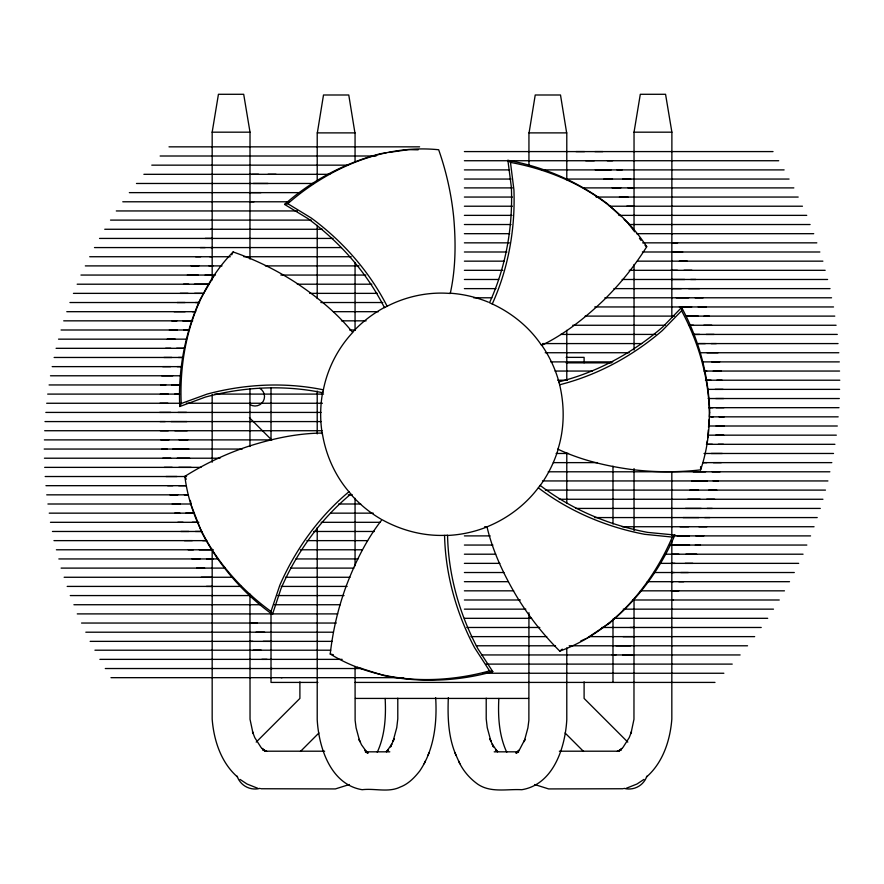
<?xml version="1.0" encoding="UTF-8"?>
<svg xmlns="http://www.w3.org/2000/svg" width="884" height="884" viewBox="0 0 884 884"><rect width="100%" height="100%" fill="white"/><g stroke="black" fill="none" stroke-linecap="round" stroke-linejoin="round"><path stroke-width="1.33" d="M707.664 437.845L708.316 429.9M708.537 427.259L709.189 419.325M709.41 416.673L709.73 412.706M214.215 275.454L199.983 299.798C185.043 333.135 177.982 369.998 179.772 406.507L205.375 397.082C243.509 386.761 284.062 384.695 322.826 392.772C326.627 370.363 337.191 349.092 352.694 332.472C336.705 312.66 316.649 296.483 295.521 282.449A254.979 223.199 25.7 0 0 233.111 251.951C194.259 291.609 178.789 349.092 181.209 403.535L179.772 406.507M317.345 132.887L323.5 94.997L348.771 94.997L354.926 132.887M529.074 132.887L535.229 94.997L560.5 94.997L566.655 132.887M212.171 279.941L212.171 132.18L218.436 94.29L243.697 94.29L250.017 132.18L249.962 259.012M634.038 230.061L634.038 132.18L640.303 94.29L665.564 94.29L671.884 132.18L671.829 317.223M706.769 443.16L707.443 440.486M700.614 469.868C718.405 417.27 707.399 358.771 681.608 310.77L681.608 307.477L662.635 327.069C632.8 352.871 597.219 372.319 558.843 381.866L559.185 382.86C564.644 404.563 564.721 427.801 557.981 449.216C580.965 460.122 606.037 465.99 631.143 469.459A254.979 223.199 0 0 0 700.603 469.868L700.614 466.642M272.438 614.435L281.035 588.545C296.737 552.29 320.417 519.284 350.915 494.012C335.644 477.128 325.831 455.525 322.295 433.083C296.869 433.237 271.742 438.829 247.619 446.597A254.979 223.199 -25.7 0 0 184.867 476.365C191.651 531.472 226.945 579.407 271.012 611.463L272.438 614.435C242.791 593.076 218.359 564.567 201.607 532.102L191.452 505.803L190.336 500.41M271.012 611.463L279.808 585.252C295.444 549.439 318.87 516.842 348.937 491.758M317.212 527.781L317.212 719.698C318.77 747.555 330.605 784.517 362.186 789.71C374.639 788.13 388.595 792.86 400.308 787.014C408.331 784.009 414.463 777.677 419.668 771.08C434.21 749.687 437.171 722.935 435.679 697.708M377.258 752.262C384.993 735.466 386.098 716.681 385.159 698.471M492.222 304.041C508.422 268.404 515.372 228.868 513.924 189.839L510.477 162.402L507.902 160.347L511.383 187.397C512.963 226.812 505.991 266.758 489.526 302.715C510.333 311.798 528.952 326.439 541.594 345.401C564.467 334.229 584.711 318.262 603.087 300.792A254.979 223.199 -51.4 0 0 646.712 246.735C616.689 200.027 564.091 172.159 510.477 162.402M674.879 535.019L672.293 537.074C650.856 587.175 611.971 632.248 559.76 651.121A254.979 223.199 51.4 0 1 516.764 596.556C503.847 574.799 492.808 551.561 486.996 526.831C508.068 518.3 526.875 503.902 540.091 485.36C571.495 509.438 608.91 525.162 647.729 532.4L674.879 535.019C660.657 568.677 638.303 598.833 610.38 622.391L607.706 624.557M424.165 763.732L425.392 761.002M428 755.146L429.027 752.87M231.718 254.846L233.122 251.951M386.595 751.577L391.745 744.217L390.507 746.947L394.131 738.869L393.104 741.146L396.761 727.62L397.789 718.847L397.789 698.161M681.608 310.77L662.304 330.572C632.712 356.02 597.496 375.225 559.572 384.783M256.205 742.107L299.897 698.426L299.897 681.873M300.483 751.433L318.925 732.98M646.414 777.069C662.923 762.693 670.194 740.35 671.829 719.079L671.829 540.942M386.717 751.643L388.529 749.908L386.407 751.621M284.571 204.414L287.786 203.685C328.837 167.85 383.424 144.103 438.663 149.75A254.979 223.199 77.1 0 1 453.724 217.563C455.923 242.835 455.779 268.614 450.254 293.477C427.58 291.576 404.43 296.814 384.463 307.643C366.617 272.316 339.721 241.918 307.886 218.558L284.571 204.414C311.986 180.259 345.213 162.789 380.595 153.672L386.153 152.822M559.76 651.121L562.279 649.121M586.987 638.149L610.137 622.623M617.894 751.223L621.717 748.693L619.253 751.035L622.988 747.4L629.198 737.665L631.507 731.786L630.966 733.444L633.961 719.322L634.038 599.529M643.95 779.412L636.999 784.009L626.192 788.318M518.157 751.676L515.814 752.958L519.03 750.361L516.499 753.146L519.682 749.378L524.952 739.3L524.179 741.665L527.892 727.897L528.875 720.349L528.941 612.722M516.101 752.582L518.245 751.555M580.722 641.01L585.738 638.723M619.021 750.759L621.253 749.842L617.187 751.378M181.209 403.535L207.188 394.076C244.945 383.965 285.046 381.954 323.411 389.833M349.412 784.506L335.356 788.926L260.89 788.749M492.786 671.63L489.559 670.89C437.027 685.365 377.545 683.067 330.229 654.016A254.979 223.199 -77.1 0 1 346.086 586.379C355.036 562.732 366.319 539.627 382.01 519.67C401.888 530.676 424.806 536.643 447.558 535.218C448.31 574.81 459.349 613.883 477.901 648.768L492.786 671.63C457.592 681.498 420.077 682.813 384.253 675.674L357.357 667.21M388.783 152.446L408.496 149.628L418.132 149.827M623.109 788.749L548.644 788.926L534.588 784.506M602.822 151.584L594.899 151.584M612.557 160.733L607.363 160.744M622.159 169.894L616.955 169.905M251.597 174.314L258.548 174.303M630.756 179.054L622.822 179.065M210.646 229.265L211.442 229.265M671.243 233.685L672.116 233.685M205.176 238.426L212.724 238.415M677.586 242.846L672.393 242.846M200.259 247.575L205.187 247.575M682.702 251.995L671.663 252.006M195.651 256.736L200.646 256.725M687.31 261.156L679.376 261.167M191.176 265.896L198.878 265.885M691.929 270.316L683.995 270.327M187.364 275.057L198.082 275.046M695.774 279.477L690.581 279.477M183.54 284.206L188.679 284.206M699.598 288.626L688.57 288.637M180.203 293.366L188.071 293.355M703.111 297.786L695.178 297.798M177.132 302.527L185.065 302.516M706.172 306.947L698.238 306.958M174.115 311.687L185.143 311.676M709.244 316.107L704.04 316.107M171.728 320.837L176.922 320.837M711.742 325.257L703.808 325.268M169.374 329.997L177.308 329.986M714.095 334.417L706.161 334.428M167.253 339.158L175.187 339.147M716.371 343.578L711.167 343.589M165.595 348.318L170.8 348.307M718.029 352.738L707.001 352.749M163.927 357.467L171.861 357.467M719.698 361.887L711.764 361.899M162.689 366.628L170.623 366.617M721.211 371.048L713.278 371.059M161.695 375.788L172.723 375.777M722.084 380.208L716.88 380.219M160.579 384.949L165.783 384.938M723.068 389.369L715.145 389.38M160.291 394.098L168.225 394.098M723.631 398.529L715.697 398.529M159.96 403.259L167.894 403.248M723.963 407.679L716.029 407.69M159.706 412.419L170.734 412.408M724.294 416.839L719.09 416.85M160.037 421.58L165.242 421.569M724.04 426L716.106 426.011M160.369 430.729L168.303 430.729M723.709 435.16L715.775 435.16M160.932 439.889L168.855 439.878M723.421 444.309L718.217 444.321M161.916 449.05L167.12 449.039M722.305 453.47L711.277 453.481M162.789 458.21L170.722 458.199M721.311 462.63L713.377 462.641M164.302 467.371L172.236 467.36M720.073 471.791L712.139 471.791M165.971 476.52L176.999 476.509M718.405 480.94L713.2 480.951M167.628 485.681L172.833 485.67M716.747 490.101L708.813 490.112M169.905 494.841L177.839 494.83M714.626 499.261L706.692 499.272M172.258 504.002L180.192 503.99M712.272 508.422L707.078 508.422M174.756 513.151L179.96 513.151M709.885 517.571L704.681 517.582M177.828 522.311L183.032 522.3M706.869 526.731L698.935 526.742M180.888 531.472L188.822 531.461M703.797 535.892L695.929 535.903M184.402 540.632L192.336 540.621M700.459 545.052L695.321 545.052M188.226 549.782L193.419 549.782M696.636 554.202L685.918 554.213M192.071 558.942L200.005 558.931M692.824 563.362L685.122 563.373M196.69 568.103L204.624 568.092M688.349 572.523L680.702 572.534M201.298 577.263L212.337 577.252M683.741 581.683L678.813 581.683M206.414 586.412L211.607 586.412M678.824 590.832L671.276 590.844M211.884 595.573L212.757 595.573M672.558 599.993L673.354 599.993M253.244 650.204L261.178 650.193M632.403 654.945L622.634 654.956M261.841 659.365L267.045 659.354M271.443 668.525L272.316 668.514M281.178 677.674L282.051 677.674M212.116 132.18L250.017 132.18M633.983 132.18L671.884 132.18M169.01 146.843L419.602 146.843M464.398 151.584L773.025 151.584M160.137 156.004L376.098 156.004M464.398 160.733L778.705 160.733M151.783 165.153L348.296 165.153M611.12 169.905L595.319 169.894M464.398 169.894L509.538 169.894M541.826 169.894L784.108 169.894M143.882 174.314L329.82 174.314M464.398 179.054L511.04 179.054M565.649 179.054L789.058 179.054M136.468 183.474L313.477 183.474M253.31 183.463L268.051 183.474M464.398 187.894L512.422 187.894M583.418 187.894L793.843 187.894M628.038 187.905L633.861 187.905M129.34 192.635L300.041 192.635M249.277 192.624L260.957 192.635M464.398 197.055L512.422 197.055M596.103 197.055L798.175 197.055M122.777 201.784L289.035 201.784M464.398 206.215L512.422 206.215M609.363 206.215L802.451 206.215M116.301 210.945L297.322 210.945M464.398 215.364L512.002 215.364M618.911 215.364L806.727 215.364M110.522 220.105L311.245 220.105M464.398 224.525L511.04 224.525M628.668 224.525L810.087 224.525M104.743 229.265L322.439 229.265M464.398 233.685L509.67 233.685M636.502 233.685L813.722 233.685M99.538 238.426L333.069 238.426M464.398 242.846L509.372 242.846M642.635 242.846L816.816 242.846M94.489 247.575L341.368 247.575M210.801 247.564L213.022 247.564M464.398 251.995L506.93 251.995M642.392 251.995L819.855 251.995M89.704 256.736L230.282 256.736M243.873 256.736L351.18 256.736M209.685 256.725L212.16 256.725M464.398 261.156L504.189 261.156M637.452 261.156L822.882 261.156M85.328 265.896L222.006 265.896M265.388 265.896L358.981 265.896M677.442 270.327L670.901 270.316M464.398 270.316L502.819 270.316M629.209 270.316L825.159 270.316M80.952 275.057L215.475 275.057M280.88 275.057L365.865 275.057M684.746 279.488L671.166 279.477M464.398 279.477L498.698 279.477M622.148 279.477L827.601 279.477M77.173 284.206L207.983 284.206M297.3 284.206L371.866 284.206M194.447 284.195L209.044 284.206M464.398 288.626L495.957 288.626M613.905 288.626L830.043 288.626M73.449 293.366L203.64 293.366M309.72 293.366L377.324 293.366M194.579 293.355L202.458 293.366M688.625 297.798L676.271 297.786M473.68 297.786L491.836 297.786M604.833 297.786L831.557 297.786M69.947 302.527L199.419 302.527M320.859 302.527L382.805 302.527M691.697 306.958L679.343 306.947M594.733 306.947L833.524 306.947M66.786 311.687L195.762 311.687M333.434 311.687L378.44 311.687M698.216 316.118L686.846 316.107M585.097 316.107L674.525 316.107M686.404 316.107L834.772 316.107M63.714 320.837L192.336 320.837M341.445 320.837L366.098 320.837M182.756 320.837L192.745 320.837M572.788 325.257L665.265 325.257M689.564 325.257L836.087 325.257M61.062 329.997L189.331 329.997M349.633 329.997L355.147 329.997M183.85 329.986L187.651 329.997M699.62 334.428L693.078 334.428M560.589 334.417L655.773 334.417M692.515 334.417L837.281 334.417M58.532 339.158L186.646 339.158M698.095 343.589L705.344 343.589M542.544 343.578L641.729 343.578M698.504 343.578L838.054 343.578M56.09 348.318L184.27 348.318M176.623 348.307L183.872 348.307M545.207 352.738L629.165 352.738M699.763 352.738L838.828 352.738M54.134 357.467L182.259 357.467M566.169 357.368L584.103 357.368L584.103 362.827M178.413 357.467L182.203 357.467M550.787 361.887L612.767 361.887M702.592 361.887L839.336 361.887M566.103 362.86L611.606 362.86M52.178 366.628L180.491 366.628M177.165 366.617L180.955 366.628M704.194 371.059L706.725 371.059M555.053 371.048L592.291 371.048M704.294 371.048L839.568 371.048M50.476 375.788L179.971 375.777M707.598 380.219L711.056 380.219M557.716 380.208L567.362 380.208M705.432 380.208L839.8 380.208M49.084 384.949L180.314 384.949M171.607 384.938L178.855 384.938M707.664 389.369L839.623 389.369M47.681 394.098L179.585 394.098M214.702 394.098L323.544 394.098M174.767 394.098L178.568 394.098M708.206 398.529L839.325 398.529M46.686 403.259L180.06 403.259M186.436 403.259L322.428 403.259M709.487 407.69L712.935 407.69M708.692 407.679L839.015 407.679M45.835 412.419L321.058 412.419M709.808 416.85L713.266 416.85M710.924 416.839L838.165 416.839M44.985 421.58L321.036 421.58M171.065 421.569L186.867 421.58M708.636 426L837.314 426M44.675 430.729L322.052 430.729M174.844 430.729L187.198 430.729M707.929 435.16L836.319 435.16M44.377 439.889L271.432 439.889M706.415 444.321L712.394 444.321M707.189 444.309L834.916 444.309M44.2 449.05L242.238 449.05M172.944 449.039L188.756 449.05M556.113 453.47L568.489 453.47M704.029 453.481L833.524 453.47M44.432 458.21L219.994 458.21M177.275 458.199L189.629 458.21M703.045 462.63L706.835 462.641M553.373 462.63L597.363 462.63M703.509 462.63L831.822 462.63M44.664 467.371L200.988 467.371M178.789 467.36L191.143 467.371M705.587 471.791L693.233 471.791M548.224 471.791L829.866 471.791M45.172 476.52L186.557 476.52M707.377 480.951L691.575 480.94M542.489 480.94L827.91 480.94M45.946 485.681L185.496 485.681M178.656 485.67L185.905 485.67M545.384 490.101L825.468 490.101M46.719 494.841L187.938 494.841M348.241 494.841L352.384 494.841M184.38 494.83L188.181 494.83M700.15 499.272L687.796 499.261M559.196 499.261L822.938 499.261M47.913 504.002L190.878 504.002M338.66 504.002L360.705 504.002M701.244 508.433L685.443 508.422M575.628 508.422L820.286 508.422M49.228 513.151L194.038 513.151M330.55 513.151L373.192 513.151M185.784 513.14L193.032 513.151M698.857 517.582L683.056 517.571M594.523 517.571L817.214 517.571M50.476 522.311L197.298 522.311M321.146 522.311L380.164 522.311M192.303 522.3L198.845 522.311M484.675 526.731L487.427 526.731M622.237 526.731L814.053 526.731M52.443 531.472L201.574 531.472M313.676 531.472L374.429 531.472M195.375 531.461L201.917 531.461M689.421 535.903L677.122 535.892M464.398 535.892L490.167 535.892M674.381 535.892L810.551 535.892M53.957 540.632L205.939 540.632M306.892 540.632L367.578 540.632M689.553 545.063L673.851 545.052M464.398 545.052L492.896 545.052M670.039 545.052L806.827 545.052M56.399 549.782L213.044 549.782M300.35 549.782L362.219 549.782M199.254 549.771L212.834 549.782M464.398 554.202L495.703 554.202M664.923 554.202L803.048 554.202M58.841 558.942L218.061 558.942M295.93 558.942L357.954 558.942M206.558 558.931L213.099 558.942M464.398 563.362L499.858 563.362M659.574 563.362L798.672 563.362M61.118 568.103L225.022 568.103M290.593 568.103L353.909 568.103M671.84 572.534L674.315 572.534M464.398 572.523L503.924 572.523M653.718 572.523L794.296 572.523M64.145 577.263L231.122 577.263M285.51 577.263L349.998 577.263M670.978 581.694L673.199 581.694M464.398 581.683L508.145 581.683M647.265 581.683L789.511 581.683M67.184 586.412L241.365 586.412M281.2 586.412L347.147 586.412M464.398 590.832L513.681 590.832M640.447 590.832L784.462 590.832M70.278 595.573L251.476 595.573M277.72 595.573L344.02 595.573M464.398 599.993L520.344 599.993M632.822 599.993L779.257 599.993M73.913 604.733L260.681 604.733M274.394 604.733L340.318 604.733M464.398 609.153L525.825 609.153M623.264 609.153L773.478 609.153M77.273 613.894L337.732 613.894M464.398 618.314L531.627 618.314M614.192 618.314L767.699 618.314M81.549 623.043L336.329 623.043M466.774 627.474L539.826 627.474M601.849 627.474L761.223 627.474M85.825 632.204L333.224 632.204M634.723 636.635L623.043 636.624M470.918 636.624L546.743 636.624M589.484 636.624L754.66 636.624M250.139 641.353L252.868 641.353M90.157 641.364L332.141 641.364M630.69 645.795L615.949 645.784M476.332 645.784L555.506 645.784M569.163 645.784L747.533 645.784M94.942 650.204L330.704 650.204M481.802 654.945L740.118 654.945M99.892 659.365L342.174 659.365M486.078 664.105L732.217 664.105M105.295 668.525L362.075 668.525M483.228 673.254L723.863 673.254M110.975 677.674L403.668 677.674M317.897 682.415L271.012 682.415L271.012 613.551M355.014 682.415L714.99 682.415M355.412 698.426L528.588 698.426M265.741 751.201L324.649 751.201M559.351 751.201L618.259 751.201M365.302 751.831L389.8 751.831M494.2 751.831L518.698 751.831M575.992 151.584L584.556 151.584M585.727 160.733L594.291 160.744M268.04 174.314L276.051 174.314M603.927 179.054L612.479 179.054M612.225 187.894L620.789 187.905M619.43 197.055L627.994 197.055M249.763 201.784L253.995 201.784M626.811 206.215L633.994 206.215M209.011 265.885L213.066 265.885M205.187 275.046L212.525 275.046M672.768 288.626L681.321 288.637M195.408 302.516L199.53 302.516M192.392 311.676L195.132 311.676M689.343 325.268L693.476 325.268M177.982 412.408L186.546 412.419M179.198 439.889L187.762 439.889M689.907 490.101L698.471 490.112M680.039 526.731L688.592 526.742M202.679 540.621L206.801 540.621M671.475 554.213L678.813 554.213M670.934 563.373L674.989 563.373M250.006 623.043L257.189 623.043M630.005 627.474L634.237 627.474M256.006 632.204L264.57 632.204M263.211 641.353L271.775 641.364M612.115 654.945L615.96 654.945M672.293 537.074L644.779 534.323C606.468 527.063 569.528 511.527 538.422 487.858M266.813 751.378L262.747 749.842L264.979 750.759M507.902 160.347C543.892 166.722 578.258 181.806 607.441 203.784L620.27 215.795M330.229 654.016L333.367 654.735M257.808 788.318L247.001 784.009L240.05 779.412M365.755 751.555L367.899 752.582M365.843 751.676L368.186 752.958L364.97 750.361L367.501 753.146L361.479 744.737L359.048 739.3L359.821 741.665L356.108 727.897L355.125 720.349L355.059 666.492M287.786 203.685L311.378 218.094C342.815 241.31 369.39 271.41 387.159 306.317M266.106 751.223L262.283 748.693L264.747 751.035L261.012 747.4L254.802 737.665L252.493 731.786L253.034 733.444L250.039 719.322L249.962 594.015M645.033 245.398L646.712 246.735M497.593 751.621L495.471 749.908L497.283 751.643M624.137 219.431L628.005 223.077L634.69 231.829M237.586 777.069C221.077 762.693 213.806 740.35 212.171 719.079L212.171 549.229M627.795 742.107L584.103 698.426L584.103 681.873M565.075 732.98L583.517 751.433M249.41 417.69L271.742 440.022M497.405 751.577L492.255 744.217L493.493 746.947L489.869 738.869L490.896 741.146L487.239 727.62L486.211 718.847L486.211 698.161M639.441 238.282L641.033 240.426M489.559 670.89L474.564 647.663C456.321 613.142 445.448 574.534 444.564 535.417M458.608 761.002C462.686 770.318 469.492 778.263 477.736 784.174C490.786 793.103 507.107 788.848 521.814 789.71C553.395 784.517 565.23 747.555 566.788 719.698L566.788 647.906M681.608 307.477C699.056 339.589 708.692 375.866 709.708 412.386M184.855 476.365L186.259 479.272M448.321 697.708C447.58 717.046 448.166 737.112 456 755.146M454.973 752.87L459.835 763.732M506.742 752.262C499.007 735.466 497.902 716.681 498.841 698.471M671.829 471.89L671.829 535.417M634.038 264.526L634.038 349.998M634.038 468.564L634.038 530.599M612.988 466.166L612.988 524.013M612.988 619.054L612.988 682.415M566.788 179.828L566.788 132.887L528.941 132.887L528.941 165.982M566.788 330.329L566.788 380.043M566.788 453.216L566.788 502.93M355.059 161.838L355.059 132.887L317.212 132.887L317.212 181.209M355.059 262.493L355.059 330.063M355.059 498.278L355.059 565.837M317.212 225.398L317.212 298.571M317.212 391.082L317.212 433.889M271.012 387.656L271.012 439.989M249.962 388.606L249.962 446.508M212.171 394.562L212.171 462.221M558.467 448.21A121.329 121.329 0 0 1 539.837 486.001M487.194 526.842A121.329 121.329 0 0 1 447.282 535.472M381.336 519.328A121.329 121.329 0 0 1 350.771 494.255M322.284 434.022A121.329 121.329 0 0 1 322.748 391.888M352.55 332.296A121.329 121.329 0 0 1 384.794 307.256M449.923 293.19A121.329 121.329 0 0 1 488.421 302.173M541.373 344.672A121.329 121.329 0 0 1 559.185 382.86M259.951 788.373A18.951 18.951 0 0 1 237.1 776.152M646.9 776.152A18.951 18.951 0 0 1 624.049 788.373M259.786 388.33A9.47 9.47 0 0 1 263.244 401.27A9.47 9.47 0 0 1 250.305 404.739"/></g></svg>
